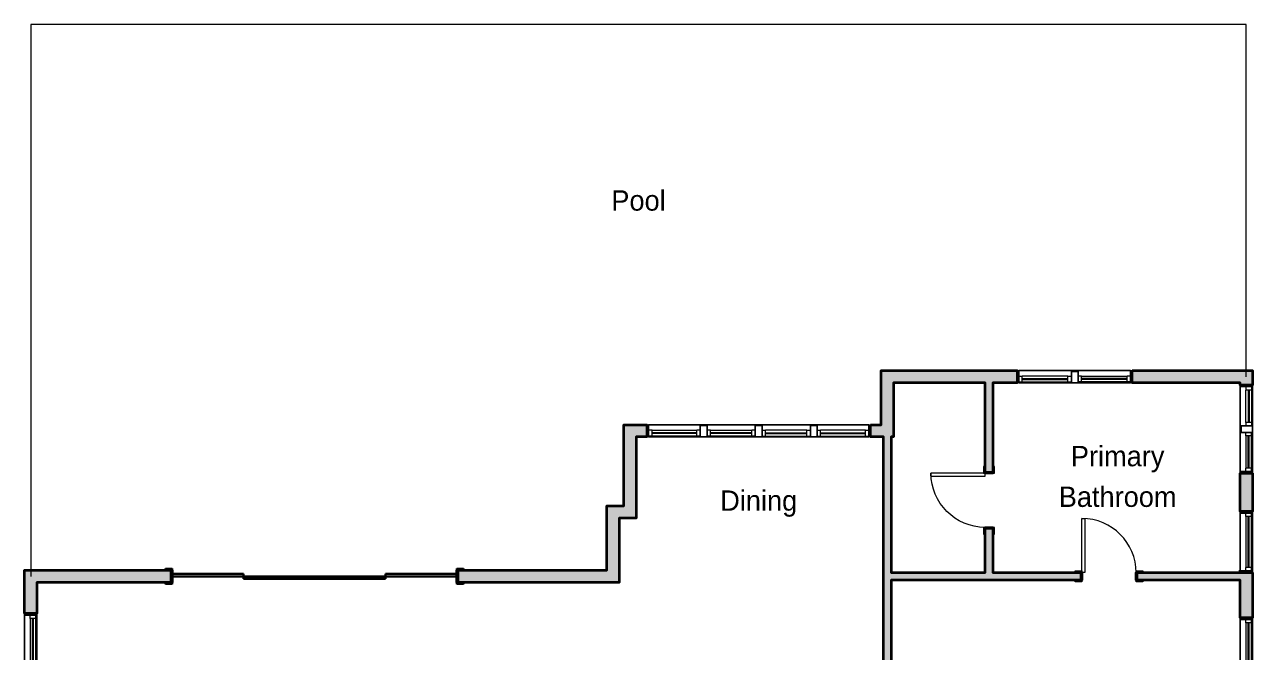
# Model space of a CAD drawing. Header units: metres. Extents: x 406 to 1132, y 326 to 1220.
# Drawn here: x 406 to 1132, y 849 to 1220 of the extents above; entities that cross this region are included whole.
import ezdxf

# ---------------------------------------------------------------- set-up
doc = ezdxf.new("R2010")
doc.units = ezdxf.units.M
for name, color, linetype, lineweight, true_color in [('A-DOOR-EXT', 7, 'Continuous', 25, 0x0000ff), ('A-DOOR-INT', 7, 'Continuous', 18, 0x0080ff), ('A-GLAZ', 7, 'Continuous', 18, 0x00c8c8), ('G-ANNO-TEXT', 7, 'Continuous', 13, 0xd2d2d2), ('I-WALL', 7, 'Continuous', 35, 0xff0000), ('I-WALL-MINOR', 7, 'Continuous', 18, 0xff00ff)]:
    doc.layers.add(name, color=color, linetype=linetype, lineweight=lineweight, true_color=true_color)
doc.layers.add('I-WALL-HATCH', color=7, linetype='Continuous', true_color=0x404040)

# ---------------------------------------------------------------- blocks, each defined once
blk = doc.blocks.new('WINDOW_32')
at = {"layer": 'A-GLAZ'}
for p, q in [((-16, -3.625), (-16, 3.625)), ((-16, 3.625), (-15, 3.625)), ((-16, 3.625), (16, 3.625)), ((-16, -3.625), (-16, 3.625)), ((-15, 3.625), (15, 3.625)), ((-15, -3.625), (-15, 3.625)), ((-15, 3.625), (-15, -3.625)), ((15, 3.625), (-15, 3.625)), ((-15, -3.625), (-15, 3.625)), ((-15, 0.375), (-13, 0.375)), ((-13, -3.125), (-13, 0.375)), ((13, 0.375), (-13, 0.375)), ((13, -3.125), (13, 0.375)), ((13, 0.375), (15, 0.375)), ((15, 3.625), (15, -3.625)), ((15, -3.625), (15, 3.625)), ((15, 3.625), (16, 3.625)), ((15, -3.625), (15, 3.625)), ((16, 3.625), (16, -3.625)), ((16, -3.625), (16, 3.625)), ((-15, -3.625), (-16, -3.625)), ((16, -3.625), (-16, -3.625)), ((-15, -3.125), (-13.5, -3.125)), ((15, -3.625), (-15, -3.625)), ((-15, -3.625), (15, -3.625)), ((-13.5, -3.125), (13.5, -3.125)), ((-13, -1.125), (13, -1.125)), ((-13, -1.625), (13, -1.625)), ((13.5, -3.125), (15, -3.125)), ((16, -3.625), (15, -3.625))]:
    blk.add_line(p, q, dxfattribs=at)
blk = doc.blocks.new('WINDOW_52')
at = {"layer": 'A-GLAZ'}
for p, q in [((-26, -3.625), (-26, 3.625)), ((-26, 3.625), (-25, 3.625)), ((-26, 3.625), (26, 3.625)), ((-26, -3.625), (-26, 3.625)), ((-25, 3.625), (-2, 3.625)), ((-25, -3.625), (-25, 3.625)), ((-25, 3.625), (-25, -3.625)), ((25, 3.625), (-25, 3.625)), ((-25, -3.625), (-25, 3.625)), ((-25, 0.375), (-23, 0.375)), ((-23, -3.125), (-23, 0.375)), ((-4, 0.375), (-23, 0.375)), ((-4, -3.125), (-4, 0.375)), ((-4, 0.375), (-2, 0.375)), ((-2, 3.625), (-2, -3.625)), ((-2, 3.125), (2, 3.125)), ((-2, -3.625), (-2, 3.125)), ((-2, 3.125), (-2, -3.625)), ((2, 3.125), (-2, 3.125)), ((25, 3.625), (2, 3.625)), ((2, 3.625), (2, -3.625)), ((2, 3.125), (2, -3.625)), ((2, -3.625), (2, 3.125)), ((4, 0.375), (2, 0.375)), ((4, -3.125), (4, 0.375)), ((4, 0.375), (23, 0.375)), ((23, -3.125), (23, 0.375)), ((25, 0.375), (23, 0.375)), ((25, -3.625), (25, 3.625)), ((25, -3.625), (25, 3.625)), ((25, 3.625), (26, 3.625)), ((25, -3.625), (25, 3.625)), ((26, 3.625), (26, -3.625)), ((26, -3.625), (26, 3.625)), ((-25, -3.625), (-26, -3.625)), ((26, -3.625), (-26, -3.625)), ((-25, -3.125), (-23.5, -3.125)), ((-2, -3.625), (-25, -3.625)), ((-25, -3.625), (25, -3.625)), ((-23.5, -3.125), (-3.5, -3.125)), ((-23, -1.125), (-4, -1.125)), ((-23, -1.625), (-4, -1.625)), ((-3.5, -3.125), (-2, -3.125)), ((2, -3.625), (-2, -3.625)), ((-2, -3.625), (2, -3.625)), ((3.5, -3.125), (2, -3.125)), ((2, -3.625), (25, -3.625)), ((23.5, -3.125), (3.5, -3.125)), ((23, -1.125), (4, -1.125)), ((23, -1.625), (4, -1.625)), ((25, -3.125), (23.5, -3.125)), ((26, -3.625), (25, -3.625))]:
    blk.add_line(p, q, dxfattribs=at)
blk = doc.blocks.new('WINDOW_36')
at = {"layer": 'A-GLAZ'}
for p, q in [((-18, -3.625), (-18, 3.625)), ((-18, 3.625), (-17, 3.625)), ((-18, 3.625), (18, 3.625)), ((-18, -3.625), (-18, 3.625)), ((-17, 3.625), (17, 3.625)), ((-17, -3.625), (-17, 3.625)), ((-17, 3.625), (-17, -3.625)), ((17, 3.625), (-17, 3.625)), ((-17, -3.625), (-17, 3.625)), ((-17, 0.375), (-15, 0.375)), ((-15, -3.125), (-15, 0.375)), ((15, 0.375), (-15, 0.375)), ((15, -3.125), (15, 0.375)), ((15, 0.375), (17, 0.375)), ((17, 3.625), (17, -3.625)), ((17, -3.625), (17, 3.625)), ((17, 3.625), (18, 3.625)), ((17, -3.625), (17, 3.625)), ((18, 3.625), (18, -3.625)), ((18, -3.625), (18, 3.625)), ((-17, -3.625), (-18, -3.625)), ((18, -3.625), (-18, -3.625)), ((-17, -3.125), (-15.5, -3.125)), ((17, -3.625), (-17, -3.625)), ((-17, -3.625), (17, -3.625)), ((-15.5, -3.125), (15.5, -3.125)), ((-15, -1.125), (15, -1.125)), ((-15, -1.625), (15, -1.625)), ((15.5, -3.125), (17, -3.125)), ((18, -3.625), (17, -3.625))]:
    blk.add_line(p, q, dxfattribs=at)
blk = doc.blocks.new('WINDOW_30')
at = {"layer": 'A-GLAZ'}
for p, q in [((-15, -3.625), (-15, 3.625)), ((-15, 3.625), (-14, 3.625)), ((-15, 3.625), (15, 3.625)), ((-15, -3.625), (-15, 3.625)), ((-14, 3.625), (14, 3.625)), ((-14, -3.625), (-14, 3.625)), ((-14, 3.625), (-14, -3.625)), ((14, 3.625), (-14, 3.625)), ((-14, -3.625), (-14, 3.625)), ((-14, 0.375), (-12, 0.375)), ((-12, -3.125), (-12, 0.375)), ((12, 0.375), (-12, 0.375)), ((12, -3.125), (12, 0.375)), ((12, 0.375), (14, 0.375)), ((14, 3.625), (14, -3.625)), ((14, -3.625), (14, 3.625)), ((14, 3.625), (15, 3.625)), ((14, -3.625), (14, 3.625)), ((15, 3.625), (15, -3.625)), ((15, -3.625), (15, 3.625)), ((-14, -3.625), (-15, -3.625)), ((15, -3.625), (-15, -3.625)), ((-14, -3.125), (-12.5, -3.125)), ((14, -3.625), (-14, -3.625)), ((-14, -3.625), (14, -3.625)), ((-12.5, -3.125), (12.5, -3.125)), ((-12, -1.125), (12, -1.125)), ((-12, -1.625), (12, -1.625)), ((12.5, -3.125), (14, -3.125)), ((15, -3.625), (14, -3.625))]:
    blk.add_line(p, q, dxfattribs=at)
blk = doc.blocks.new('WINDOW_68')
at = {"layer": 'A-GLAZ'}
for p, q in [((-34, -3.625), (-34, 3.625)), ((-34, 3.625), (-33, 3.625)), ((-34, 3.625), (34, 3.625)), ((-34, -3.625), (-34, 3.625)), ((-33, 3.625), (-2, 3.625)), ((-33, -3.625), (-33, 3.625)), ((-33, 3.625), (-33, -3.625)), ((33, 3.625), (-33, 3.625)), ((-33, -3.625), (-33, 3.625)), ((-33, 0.375), (-31, 0.375)), ((-31, -3.125), (-31, 0.375)), ((-4, 0.375), (-31, 0.375)), ((-4, -3.125), (-4, 0.375)), ((-4, 0.375), (-2, 0.375)), ((-2, 3.625), (-2, -3.625)), ((-2, 3.125), (2, 3.125)), ((-2, -3.625), (-2, 3.125)), ((-2, 3.125), (-2, -3.625)), ((2, 3.125), (-2, 3.125)), ((33, 3.625), (2, 3.625)), ((2, 3.625), (2, -3.625)), ((2, 3.125), (2, -3.625)), ((2, -3.625), (2, 3.125)), ((4, 0.375), (2, 0.375)), ((4, -3.125), (4, 0.375)), ((4, 0.375), (31, 0.375)), ((31, -3.125), (31, 0.375)), ((33, 0.375), (31, 0.375)), ((33, -3.625), (33, 3.625)), ((33, -3.625), (33, 3.625)), ((33, 3.625), (34, 3.625)), ((33, -3.625), (33, 3.625)), ((34, 3.625), (34, -3.625)), ((34, -3.625), (34, 3.625)), ((-33, -3.625), (-34, -3.625)), ((34, -3.625), (-34, -3.625)), ((-33, -3.125), (-31.5, -3.125)), ((-2, -3.625), (-33, -3.625)), ((-33, -3.625), (33, -3.625)), ((-31.5, -3.125), (-3.5, -3.125)), ((-31, -1.125), (-4, -1.125)), ((-31, -1.625), (-4, -1.625)), ((-3.5, -3.125), (-2, -3.125)), ((2, -3.625), (-2, -3.625)), ((-2, -3.625), (2, -3.625)), ((3.5, -3.125), (2, -3.125)), ((2, -3.625), (33, -3.625)), ((31.5, -3.125), (3.5, -3.125)), ((31, -1.125), (4, -1.125)), ((31, -1.625), (4, -1.625)), ((33, -3.125), (31.5, -3.125)), ((34, -3.625), (33, -3.625))]:
    blk.add_line(p, q, dxfattribs=at)
blk = doc.blocks.new('WINDOW_132')
at = {"layer": 'A-GLAZ'}
for p, q in [((-66, -3.625), (-66, 3.625)), ((-66, 3.625), (-65, 3.625)), ((-66, 3.625), (66, 3.625)), ((-66, -3.625), (-66, 3.625)), ((-34.5, 3.625), (-65, 3.625)), ((-65, 3.625), (-65, -3.625)), ((-65, 3.625), (-65, -3.625)), ((65, 3.625), (-65, 3.625)), ((-65, -3.625), (-65, 3.625)), ((-63, 0.375), (-65, 0.375)), ((-63, -3.125), (-63, 0.375)), ((-63, 0.375), (-36.5, 0.375)), ((-36.5, -3.125), (-36.5, 0.375)), ((-34.5, 0.375), (-36.5, 0.375)), ((-34.5, -3.625), (-34.5, 3.625)), ((-34.5, 3.125), (-30.5, 3.125)), ((-34.5, -3.625), (-34.5, 3.125)), ((-34.5, 3.125), (-34.5, -3.625)), ((-30.5, 3.125), (-34.5, 3.125)), ((-2, 3.625), (-30.5, 3.625)), ((-30.5, 3.625), (-30.5, -3.625)), ((-30.5, 3.125), (-30.5, -3.625)), ((-30.5, -3.625), (-30.5, 3.125)), ((-28.5, 0.375), (-30.5, 0.375)), ((-28.5, -3.125), (-28.5, 0.375)), ((-28.5, 0.375), (-4, 0.375)), ((-4, -3.125), (-4, 0.375)), ((-2, 0.375), (-4, 0.375)), ((-2, -3.625), (-2, 3.625)), ((-2, 3.125), (2, 3.125)), ((-2, -3.625), (-2, 3.125)), ((-2, 3.125), (-2, -3.625)), ((2, 3.125), (-2, 3.125)), ((2, 3.625), (30.5, 3.625)), ((2, -3.625), (2, 3.625)), ((2, 3.125), (2, -3.625)), ((2, -3.625), (2, 3.125)), ((2, 0.375), (4, 0.375)), ((4, -3.125), (4, 0.375)), ((28.5, 0.375), (4, 0.375)), ((28.5, -3.125), (28.5, 0.375)), ((28.5, 0.375), (30.5, 0.375)), ((30.5, 3.625), (30.5, -3.625)), ((30.5, 3.125), (34.5, 3.125)), ((30.5, -3.625), (30.5, 3.125)), ((30.5, 3.125), (30.5, -3.625)), ((34.5, 3.125), (30.5, 3.125)), ((34.5, 3.625), (65, 3.625)), ((34.5, -3.625), (34.5, 3.625)), ((34.5, 3.125), (34.5, -3.625)), ((34.5, -3.625), (34.5, 3.125)), ((34.5, 0.375), (36.5, 0.375)), ((36.5, -3.125), (36.5, 0.375)), ((63, 0.375), (36.5, 0.375)), ((63, -3.125), (63, 0.375)), ((63, 0.375), (65, 0.375)), ((65, 3.625), (65, -3.625)), ((65, -3.625), (65, 3.625)), ((65, 3.625), (66, 3.625)), ((65, -3.625), (65, 3.625)), ((66, 3.625), (66, -3.625)), ((66, -3.625), (66, 3.625)), ((-65, -3.625), (-66, -3.625)), ((66, -3.625), (-66, -3.625)), ((-63.5, -3.125), (-65, -3.125)), ((-65, -3.625), (-34.5, -3.625)), ((-65, -3.625), (65, -3.625)), ((-36, -3.125), (-63.5, -3.125)), ((-36.5, -1.125), (-63, -1.125)), ((-36.5, -1.625), (-63, -1.625)), ((-34.5, -3.125), (-36, -3.125)), ((-30.5, -3.625), (-34.5, -3.625)), ((-34.5, -3.625), (-30.5, -3.625)), ((-29, -3.125), (-30.5, -3.125)), ((-30.5, -3.625), (-2, -3.625)), ((-3.5, -3.125), (-29, -3.125)), ((-4, -1.125), (-28.5, -1.125)), ((-4, -1.625), (-28.5, -1.625)), ((-2, -3.125), (-3.5, -3.125)), ((2, -3.625), (-2, -3.625)), ((-2, -3.625), (2, -3.625)), ((2, -3.125), (3.5, -3.125)), ((30.5, -3.625), (2, -3.625)), ((3.5, -3.125), (29, -3.125)), ((4, -1.125), (28.5, -1.125)), ((4, -1.625), (28.5, -1.625)), ((29, -3.125), (30.5, -3.125)), ((34.5, -3.625), (30.5, -3.625)), ((30.5, -3.625), (34.5, -3.625)), ((34.5, -3.125), (36, -3.125)), ((65, -3.625), (34.5, -3.625)), ((36, -3.125), (63.5, -3.125)), ((36.5, -1.125), (63, -1.125)), ((36.5, -1.625), (63, -1.625)), ((63.5, -3.125), (65, -3.125)), ((66, -3.625), (65, -3.625))]:
    blk.add_line(p, q, dxfattribs=at)
blk = doc.blocks.new('DOOR_DOOR_INTERIOR_SINGLE_32_INT')
at = {"layer": 'A-DOOR-INT'}
for p, q in [((-20, 2.25), (-20, 3.25)), ((-20, 3.25), (-16, 3.25)), ((-20, 3.25), (-16, 3.25)), ((-20, 3.25), (-20, 2.25)), ((-16, 2.25), (-20, 2.25)), ((-16, 2.25), (-20, 2.25)), ((-16.88, 2.25), (-15.88, 2.25)), ((-16.88, -2.25), (-16.88, 2.25)), ((-16.88, 2.25), (-16.88, -2.25)), ((-15.88, 2.25), (-16.88, 2.25)), ((-16, 3.25), (-16, 2.25)), ((-16, 3.25), (-16, 2.25)), ((-15.88, 2.25), (-15.88, -2.25)), ((-15.88, -2.25), (-15.88, 2.25)), ((15.87, 2.25), (16.87, 2.25)), ((15.87, -2.25), (15.87, 2.25)), ((15.87, 2.25), (15.87, -2.25)), ((16.87, 2.25), (15.87, 2.25)), ((16, 2.25), (16, 3.25)), ((16, 3.25), (20, 3.25)), ((16, 3.25), (20, 3.25)), ((16, 3.25), (16, 2.25)), ((20, 2.25), (16, 2.25)), ((20, 2.25), (16, 2.25)), ((16.87, 2.25), (16.87, -2.25)), ((16.87, -2.25), (16.87, 2.25)), ((20, 3.25), (20, 2.25)), ((20, 3.25), (20, 2.25)), ((-20, -2.25), (-16, -2.25)), ((-20, -3.25), (-20, -2.25)), ((-20, -3.25), (-20, -2.25)), ((-20, -2.25), (-16, -2.25)), ((-16, -3.25), (-20, -3.25)), ((-16, -3.25), (-20, -3.25)), ((-15.88, -2.25), (-16.88, -2.25)), ((-16.88, -2.25), (-15.88, -2.25)), ((-16, -2.25), (-16, -3.25)), ((-16, -3.25), (-16, -2.25)), ((14.25, -2.25), (16, -2.25)), ((14.25, -34.25), (14.25, -2.25)), ((16.87, -2.25), (15.87, -2.25)), ((15.87, -2.25), (16.87, -2.25)), ((16, -2.25), (16, -34.25)), ((16, -2.25), (20, -2.25)), ((16, -3.25), (16, -2.25)), ((16, -3.25), (16, -2.25)), ((16, -2.25), (20, -2.25)), ((20, -3.25), (16, -3.25)), ((20, -3.25), (16, -3.25)), ((20, -2.25), (20, -3.25)), ((20, -3.25), (20, -2.25)), ((16, -34.25), (14.25, -34.25))]:
    blk.add_line(p, q, dxfattribs=at)
blk.add_arc((16, -2.25), 32, 180, 270, dxfattribs=at)
blk = doc.blocks.new('DOOR_DOOR_EXTERIOR_SLIDING_168IN_EXT')
at = {"layer": 'A-DOOR-EXT'}
for p, q in [((-84, 4.625), (-88, 4.625)), ((-88, 4.625), (-88, 3.625)), ((-84, 4.625), (-88, 4.625)), ((-88, 4.625), (-88, 3.625)), ((-88, 3.625), (-84, 3.625)), ((-88, 3.625), (-84, 3.625)), ((-84.875, 3.625), (-84.875, -3.625)), ((-83.875, 3.625), (-84.875, 3.625)), ((-84.875, 3.625), (-83.875, 3.625)), ((-84.875, -3.625), (-84.875, 3.625)), ((-84, 3.625), (-84, 4.625)), ((-84, 4.625), (-84, 3.625)), ((-42, 1.5), (-84, 1.5)), ((-84, 1.5), (-84, 0)), ((-84, 0), (-84, 1.5)), ((-84, 1.5), (-42, 1.5)), ((-84, 0), (-42, 0)), ((-42, 0), (-84, 0)), ((-83.875, -3.625), (-83.875, 3.625)), ((-83.875, 3.625), (-83.875, -3.625)), ((-42, 0), (-42, 1.5)), ((-42, 1.5), (-42, 0)), ((0, 0), (-42, 0)), ((-42, 0), (-42, -1.5)), ((-42, -1.5), (-42, 0)), ((-42, 0), (0, 0)), ((42, 0), (0, 0)), ((0, 0), (0, -1.5)), ((0, -1.5), (0, 0)), ((0, 0), (42, 0)), ((0, -1.5), (0, 0)), ((0, 0), (0, -1.5)), ((42, 1.5), (42, 0)), ((84, 1.5), (42, 1.5)), ((42, 1.5), (84, 1.5)), ((42, 0), (42, 1.5)), ((42, -1.5), (42, 0)), ((42, 0), (42, -1.5)), ((42, 0), (84, 0)), ((84, 0), (42, 0)), ((83.875, 3.625), (83.875, -3.625)), ((84.875, 3.625), (83.875, 3.625)), ((83.875, 3.625), (84.875, 3.625)), ((83.875, -3.625), (83.875, 3.625)), ((88, 4.625), (84, 4.625)), ((84, 4.625), (84, 3.625)), ((88, 4.625), (84, 4.625)), ((84, 4.625), (84, 3.625)), ((84, 3.625), (88, 3.625)), ((84, 3.625), (88, 3.625)), ((84, 0), (84, 1.5)), ((84, 1.5), (84, 0)), ((84.875, -3.625), (84.875, 3.625)), ((84.875, 3.625), (84.875, -3.625)), ((88, 3.625), (88, 4.625)), ((88, 4.625), (88, 3.625)), ((-84, -3.625), (-88, -3.625)), ((-88, -3.625), (-88, -4.625)), ((-88, -4.625), (-88, -3.625)), ((-84, -3.625), (-88, -3.625)), ((-88, -4.625), (-84, -4.625)), ((-88, -4.625), (-84, -4.625)), ((-84.875, -3.625), (-83.875, -3.625)), ((-83.875, -3.625), (-84.875, -3.625)), ((-84, -4.625), (-84, -3.625)), ((-84, -4.625), (-84, -3.625)), ((-42, -1.5), (0, -1.5)), ((0, -1.5), (-42, -1.5)), ((0, -1.5), (42, -1.5)), ((42, -1.5), (0, -1.5)), ((83.875, -3.625), (84.875, -3.625)), ((84.875, -3.625), (83.875, -3.625)), ((88, -3.625), (84, -3.625)), ((84, -3.625), (84, -4.625)), ((84, -4.625), (84, -3.625)), ((88, -3.625), (84, -3.625)), ((84, -4.625), (88, -4.625)), ((84, -4.625), (88, -4.625)), ((88, -4.625), (88, -3.625)), ((88, -4.625), (88, -3.625))]:
    blk.add_line(p, q, dxfattribs=at)

msp = doc.modelspace()

# ---------------------------------------------------------------- hatches: boundary and pattern name
at = {"layer": 'I-WALL-HATCH', "true_color": 0x404040}
h = msp.add_hatch(color=7, dxfattribs=at)
h.dxf.hatch_style = 1
h.paths.add_polyline_path([(906, 983.625), (912.375, 983.625), (912.375, 1012), (912.375, 1015.625), (916, 1015.625), (976, 1015.625), (992.666, 1015.625), (992.666, 1008.375), (978.25, 1008.375), (978.25, 955.004), (973.75, 955.004), (973.75, 1008.375), (919.625, 1008.375), (919.625, 980), (919.625, 976.375), (918.25, 976.375), (918.25, 896.25), (973.75, 896.25), (973.75, 923.004), (978.25, 923.004), (978.25, 896.25), (1030.938, 896.25), (1030.938, 891.75), (976, 891.75), (918.25, 891.75), (918.25, 712.25), (918.624, 712.25), (918.624, 707.75), (918.25, 707.75), (918.25, 695.576), (913.75, 695.576), (913.75, 710), (913.75, 894), (913.75, 976.375), (906, 976.375), (906, 983.625)])
h = msp.add_hatch(color=7, dxfattribs=at)
h.dxf.hatch_style = 1
h.paths.add_polyline_path([(1060.666, 1015.625), (1128, 1015.625), (1131.625, 1015.625), (1131.625, 1012), (1131.625, 1007), (1124.375, 1007), (1124.375, 1008.375), (1060.666, 1008.375), (1060.666, 1015.625)])
h = msp.add_hatch(color=7, dxfattribs=at)
h.dxf.hatch_style = 1
h.paths.add_polyline_path([(661.624, 897.625), (750.375, 897.625), (750.375, 932), (750.375, 935.625), (754, 935.625), (760.375, 935.625), (760.375, 980), (760.375, 983.625), (764, 983.625), (774, 983.625), (774, 976.375), (767.625, 976.375), (767.625, 932), (767.625, 928.375), (764, 928.375), (757.625, 928.375), (757.625, 894), (757.625, 890.375), (754, 890.375), (661.624, 890.375), (661.624, 897.625)])
h = msp.add_hatch(color=7, dxfattribs=at)
h.dxf.hatch_style = 1
h.paths.add_polyline_path([(1131.625, 955), (1131.625, 950), (1131.625, 948), (1131.625, 932.376), (1124.375, 932.376), (1124.375, 948), (1124.375, 950), (1124.375, 955), (1131.625, 955)])
h = msp.add_hatch(color=7, dxfattribs=at)
h.dxf.hatch_style = 1
h.paths.add_polyline_path([(406.375, 872.174), (406.375, 894), (406.375, 897.625), (410, 897.625), (493.624, 897.625), (493.624, 890.375), (413.625, 890.375), (413.625, 872.174), (406.375, 872.174)])
h = msp.add_hatch(color=7, dxfattribs=at)
h.dxf.hatch_style = 1
h.paths.add_polyline_path([(1131.625, 896.376), (1131.625, 894), (1131.625, 869.576), (1124.375, 869.576), (1124.375, 891.75), (1062.938, 891.75), (1062.938, 896.25), (1124.375, 896.25), (1124.375, 896.376), (1131.625, 896.376)])

# ---------------------------------------------------------------- linework, layer by layer
at = {"layer": 'I-WALL'}
for points in [[(906, 983.625), (912.375, 983.625), (912.375, 1012), (912.375, 1015.625), (916, 1015.625), (976, 1015.625), (992.666, 1015.625), (992.666, 1008.375), (978.25, 1008.375), (978.25, 955.004), (973.75, 955.004), (973.75, 1008.375), (919.625, 1008.375), (919.625, 980), (919.625, 976.375), (918.25, 976.375), (918.25, 896.25), (973.75, 896.25), (973.75, 923.004), (978.25, 923.004), (978.25, 896.25), (1030.938, 896.25), (1030.938, 891.75), (976, 891.75), (918.25, 891.75), (918.25, 712.25)], [(1060.666, 1015.625), (1128, 1015.625), (1131.625, 1015.625), (1131.625, 1012), (1131.625, 1007), (1124.375, 1007), (1124.375, 1008.375), (1060.666, 1008.375), (1060.666, 1015.625)], [(661.624, 897.625), (750.375, 897.625), (750.375, 932), (750.375, 935.625), (754, 935.625), (760.375, 935.625), (760.375, 980), (760.375, 983.625), (764, 983.625), (774, 983.625), (774, 976.375), (767.625, 976.375), (767.625, 932), (767.625, 928.375), (764, 928.375), (757.625, 928.375), (757.625, 894), (757.625, 890.375), (754, 890.375), (661.624, 890.375), (661.624, 897.625)], [(913.75, 710), (913.75, 894), (913.75, 976.375), (906, 976.375), (906, 983.625)], [(1131.625, 955), (1131.625, 950), (1131.625, 948), (1131.625, 932.376), (1124.375, 932.376), (1124.375, 948), (1124.375, 950), (1124.375, 955), (1131.625, 955)], [(406.375, 872.174), (406.375, 894), (406.375, 897.625), (410, 897.625), (493.624, 897.625), (493.624, 890.375), (413.625, 890.375), (413.625, 872.174), (406.375, 872.174)], [(1131.625, 896.376), (1131.625, 894), (1131.625, 869.576), (1124.375, 869.576), (1124.375, 891.75), (1062.938, 891.75), (1062.938, 896.25), (1124.375, 896.25), (1124.375, 896.376), (1131.625, 896.376)], [(1124.375, 896.25), (1124.375, 897.625)]]:
    msp.add_lwpolyline(points, dxfattribs=at)
at = {"layer": 'I-WALL-MINOR'}
msp.add_lwpolyline([(1128, 1012), (1128, 1220), (410, 1220), (410, 894)], dxfattribs=at)

# ---------------------------------------------------------------- block references
at = {"layer": 'A-DOOR-EXT', "xscale": -1}
msp.add_blockref('DOOR_DOOR_EXTERIOR_SLIDING_168IN_EXT', (577.624, 894), dxfattribs=at)
at = {"layer": 'A-DOOR-INT', "yscale": -1, "rotation": 90}
msp.add_blockref('DOOR_DOOR_INTERIOR_SINGLE_32_INT', (976, 939.004), dxfattribs=at)
at = {"layer": 'A-DOOR-INT', "xscale": -1, "yscale": -1}
msp.add_blockref('DOOR_DOOR_INTERIOR_SINGLE_32_INT', (1046.938, 894), dxfattribs=at)
at = {"layer": 'A-GLAZ'}
for name, p in [('WINDOW_68', (1026.666, 1012)), ('WINDOW_132', (840, 980))]:
    msp.add_blockref(name, p, dxfattribs=at)
at = {"layer": 'A-GLAZ', "rotation": 90}
for name, p in [('WINDOW_52', (1128, 981)), ('WINDOW_36', (1128, 914.376)), ('WINDOW_32', (410, 856.174)), ('WINDOW_30', (1128, 854.576))]:
    msp.add_blockref(name, p, dxfattribs=at)

# ---------------------------------------------------------------- texts
at = {"layer": 'G-ANNO-TEXT', "char_height": 12, "attachment_point": 5, "line_spacing_factor": 1.2}
for s, insert, width in [('Pool', (769, 1116), 28.8), ('Primary\\PBathroom', (1052, 953), 57.6), ('Dining', (840, 937), 43.2)]:
    msp.add_mtext(s, dxfattribs=dict(at, insert=insert, width=width))

doc.saveas('drawing.dxf')
